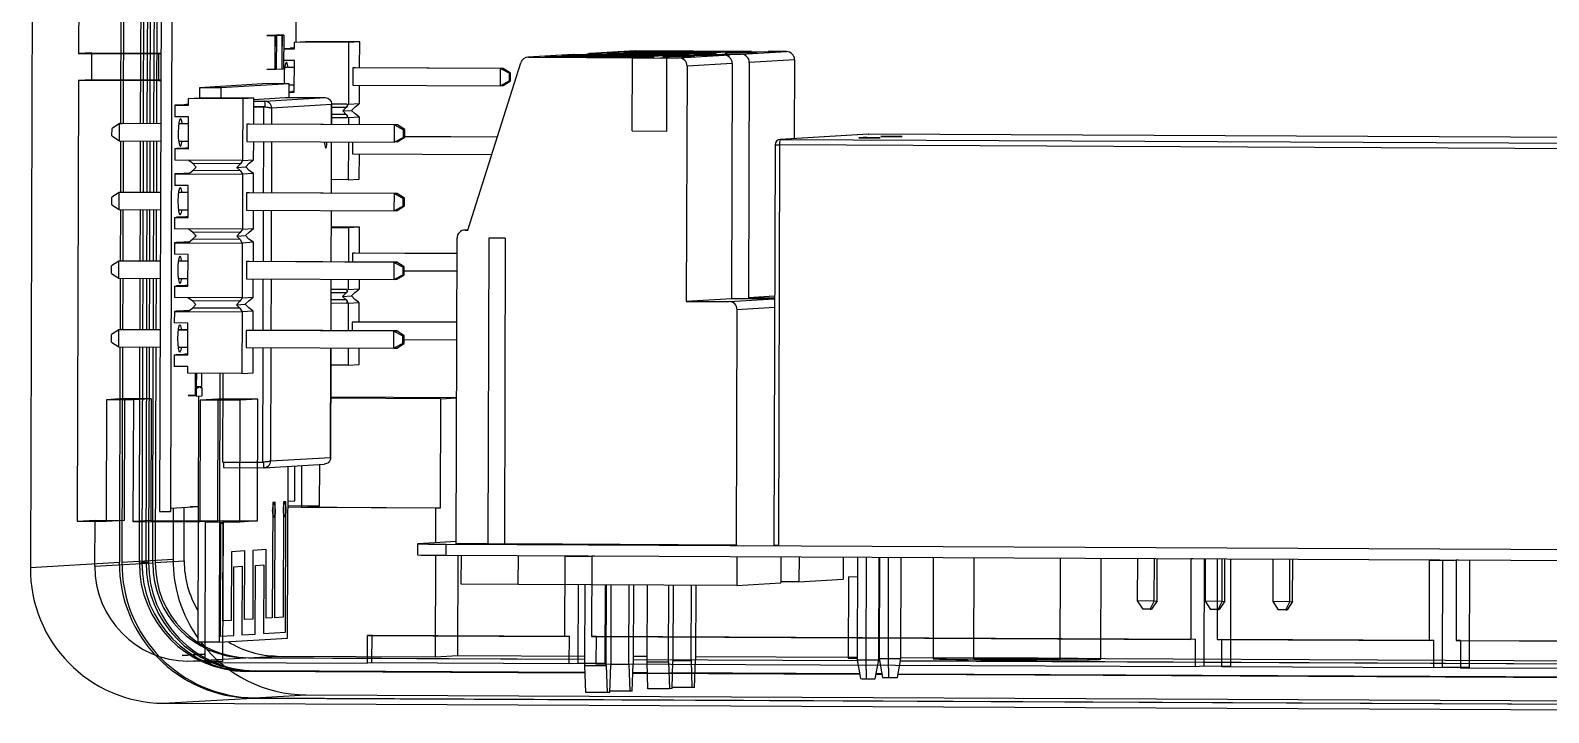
# Model space of a CAD drawing. Header units: millimetres. Extents: x -31.6 to 57.7, y -27.5 to 38.1.
# Drawn here: x -31.6 to 24.5, y -27.5 to -2.3 of the extents above; entities that cross this region are included whole.
import ezdxf

# ---------------------------------------------------------------- set-up
doc = ezdxf.new("R2010")
doc.units = ezdxf.units.MM

msp = doc.modelspace()

# ---------------------------------------------------------------- linework, layer by layer
at = {"color": 7, "linetype": 'Continuous', "lineweight": 25}
for p, q in [((-26.64, 35.845), (-26.805, -20.108)), ((-26.235, 35.843), (-26.4, -20.11)), ((-31.417, 32.817), (-31.579, -22.18)), ((-28.128, 33.011), (-28.243, -5.769)), ((-28.033, 33.016), (-28.147, -5.765)), ((-27.503, -5.768), (-27.388, 32.992)), ((-27.293, 32.997), (-27.408, -5.769)), ((-27.256, -5.769), (-27.142, 33.007)), ((-27.047, 33.012), (-27.161, -5.77)), ((-27.01, -5.771), (-26.895, 32.99)), ((-26.8, 32.995), (-26.915, -5.771)), ((-29.775, 4.326), (-29.797, -3.177)), ((-21.751, -2.751), (-21.742, 0.159)), ((-22.544, -2.516), (-22.84, -2.514)), ((-22.835, -2.514), (-22.568, -2.515)), ((-22.568, -2.515), (-22.249, -2.496)), ((-22.544, -2.516), (-22.547, -3.766)), ((-22.494, -2.513), (-22.544, -2.516)), ((-22.524, -2.513), (-22.494, -2.513)), ((-22.516, -2.495), (-22.249, -2.496)), ((-22.516, -2.512), (-22.486, -2.512)), ((-22.516, -2.513), (-22.516, -2.512)), ((-22.215, -2.496), (-22.511, -2.495)), ((-22.496, -2.913), (-22.494, -2.513)), ((-22.486, -2.512), (-22.49, -3.762)), ((-22.272, -2.5), (-22.486, -2.512)), ((-22.302, -2.5), (-22.272, -2.5)), ((-22.294, -2.499), (-22.264, -2.499)), ((-22.294, -2.499), (-22.294, -2.5)), ((-22.276, -3.75), (-22.272, -2.5)), ((-22.265, -2.899), (-22.264, -2.499)), ((-22.264, -2.499), (-22.215, -2.496)), ((-22.215, -2.496), (-22.219, -3.746)), ((-21.818, -3.006), (-21.817, -2.755)), ((-21.817, -2.755), (-21.408, -2.731)), ((-19.813, -2.765), (-21.817, -2.755)), ((-19.404, -2.74), (-21.408, -2.731)), ((-19.813, -2.765), (-19.82, -5.05)), ((-19.404, -2.74), (-19.813, -2.765)), ((-19.407, -3.703), (-19.404, -2.74)), ((-29.304, -3.148), (-29.797, -3.177)), ((-29.797, -3.177), (-26.838, -3.191)), ((-29.307, -4.148), (-29.304, -3.148)), ((-29.304, -3.148), (-26.755, -3.16)), ((-26.838, -3.191), (-26.841, -4.191)), ((-26.756, -3.186), (-26.838, -3.191)), ((-22.498, -3.763), (-22.497, -3.363)), ((-22.497, -3.363), (-22.489, -3.362)), ((-22.487, -2.912), (-22.496, -2.913)), ((-22.496, -2.912), (-22.487, -2.912)), ((-22.267, -3.349), (-22.275, -3.35)), ((-22.274, -2.9), (-22.265, -2.899)), ((-22.274, -2.899), (-22.265, -2.899)), ((-22.268, -3.749), (-22.267, -3.349)), ((-21.818, -3.002), (-22.216, -3)), ((-22.216, -3.004), (-21.818, -3.006)), ((-21.91, -2.98), (-21.981, -2.984)), ((-21.981, -2.984), (-21.818, -2.985)), ((-21.981, -2.984), (-21.981, -3.001)), ((-21.818, -2.98), (-21.91, -2.98)), ((-11.518, -3.217), (-13.188, -3.316)), ((-11.499, -3.216), (-13.17, -3.315)), ((-13.17, -3.315), (-8.883, -3.335)), ((-12.519, -3.292), (-12.519, -3.298)), ((-11.684, -3.242), (-11.684, -3.249)), ((-11.518, -3.217), (-11.499, -3.216)), ((-7.222, -3.236), (-11.499, -3.216)), ((-11.368, -3.275), (-11.368, -3.265)), ((-9.216, -3.081), (-10.886, -3.179)), ((-9.197, -3.08), (-10.868, -3.179)), ((-10.868, -3.179), (-6.581, -3.199)), ((-10.217, -3.155), (-10.217, -3.162)), ((-9.382, -3.106), (-9.382, -3.113)), ((-9.33, -6.039), (-9.322, -3.339)), ((-8.883, -3.335), (-9.322, -3.339)), ((-9.322, -3.339), (-8.049, -3.345)), ((-9.216, -3.081), (-9.197, -3.08)), ((-4.92, -3.1), (-9.197, -3.08)), ((-9.066, -3.139), (-9.066, -3.129)), ((-8.291, -3.338), (-7.601, -3.341)), ((-8.049, -3.345), (-8.291, -3.338)), ((-8.057, -6.045), (-8.049, -3.345)), ((-7.222, -3.236), (-7.679, -3.241)), ((-7.679, -3.241), (-6.357, -3.247)), ((-7.601, -3.341), (-5.93, -3.242)), ((-7.505, -3.294), (-7.505, -3.282)), ((-7.222, -3.243), (-7.222, -3.236)), ((-6.581, -3.199), (-7.02, -3.203)), ((-7.02, -3.203), (-5.747, -3.209)), ((-7.02, -3.244), (-7.02, -3.203)), ((-5.93, -3.242), (-6.61, -3.239)), ((-6.357, -3.247), (-6.61, -3.239)), ((-6.61, -3.246), (-6.61, -3.239)), ((-5.989, -3.202), (-5.298, -3.205)), ((-5.747, -3.209), (-5.989, -3.202)), ((-5.748, -3.307), (-5.747, -3.209)), ((-4.92, -3.1), (-5.377, -3.105)), ((-5.377, -3.105), (-4.055, -3.111)), ((-5.298, -3.205), (-3.628, -3.106)), ((-5.203, -3.158), (-5.203, -3.146)), ((-4.92, -3.107), (-4.92, -3.1)), ((-3.628, -3.106), (-4.308, -3.103)), ((-4.055, -3.111), (-4.308, -3.103)), ((-4.308, -3.11), (-4.308, -3.103)), ((-22.547, -3.766), (-22.843, -3.764)), ((-22.498, -3.763), (-22.547, -3.766)), ((-22.498, -3.762), (-22.49, -3.762)), ((-22.49, -3.762), (-22.276, -3.75)), ((-22.276, -3.749), (-22.268, -3.749)), ((-22.268, -3.749), (-22.219, -3.746)), ((-21.819, -3.438), (-22.218, -3.436)), ((-21.82, -3.698), (-22.182, -3.696)), ((-21.82, -3.691), (-22.181, -3.69)), ((-21.823, -4.612), (-21.819, -3.438)), ((-19.663, -3.708), (-19.665, -4.343)), ((-19.559, -3.702), (-19.663, -3.708)), ((-14.202, -3.734), (-19.663, -3.708)), ((-14.097, -3.727), (-19.559, -3.702)), ((-15.412, -9.704), (-13.452, -3.523)), ((-14.203, -4.369), (-14.202, -3.734)), ((-14.097, -3.727), (-14.202, -3.734)), ((-14.202, -3.734), (-13.873, -3.909)), ((-13.826, -3.906), (-14.097, -3.727)), ((-13.873, -3.909), (-13.826, -3.906)), ((-13.873, -4.192), (-13.873, -3.909)), ((-13.827, -4.19), (-13.826, -3.906)), ((-7.306, -3.643), (-7.331, -12.342)), ((-5.635, -3.544), (-7.306, -3.643)), ((-5.635, -3.544), (-5.66, -12.243)), ((-5.003, -3.506), (-5.029, -12.206)), ((-3.333, -3.408), (-5.003, -3.506)), ((-3.333, -3.408), (-3.341, -6.325)), ((-29.8, -4.177), (-29.848, -20.472)), ((-29.307, -4.148), (-29.8, -4.177)), ((-26.841, -4.191), (-29.8, -4.177)), ((-26.758, -4.16), (-29.307, -4.148)), ((-26.758, -4.186), (-26.841, -4.191)), ((-25.331, -4.441), (-25.332, -4.817)), ((-22.798, -4.291), (-25.331, -4.441)), ((-24.542, -4.445), (-25.331, -4.441)), ((-24.542, -4.445), (-24.543, -4.82)), ((-22.009, -4.295), (-24.542, -4.445)), ((-22.009, -4.295), (-22.798, -4.291)), ((-22.011, -4.804), (-22.009, -4.295)), ((-22.009, -4.332), (-21.822, -4.333)), ((-19.665, -4.343), (-14.203, -4.369)), ((-19.41, -5.026), (-19.408, -4.344)), ((-13.873, -4.192), (-14.203, -4.369)), ((-14.203, -4.369), (-14.099, -4.362)), ((-14.099, -4.362), (-13.827, -4.19)), ((-13.873, -4.192), (-13.827, -4.19)), ((-25.733, -5.091), (-25.732, -4.841)), ((-25.732, -4.841), (-25.323, -4.816)), ((-23.728, -4.85), (-25.732, -4.841)), ((-23.319, -4.826), (-25.323, -4.816)), ((-23.728, -4.85), (-23.735, -7.136)), ((-23.319, -4.826), (-23.728, -4.85)), ((-23.321, -5.788), (-23.319, -4.826)), ((-23.319, -4.872), (-22.159, -4.804)), ((-23.319, -4.941), (-22.916, -4.943)), ((-22.916, -4.943), (-20.679, -4.81)), ((-22.916, -4.943), (-22.916, -5.143)), ((-22.159, -4.804), (-20.679, -4.81)), ((-21.823, -4.608), (-22.01, -4.607)), ((-22.01, -4.612), (-21.823, -4.612)), ((-21.986, -4.59), (-21.915, -4.586)), ((-21.986, -4.59), (-21.823, -4.591)), ((-21.986, -4.59), (-21.986, -4.607)), ((-21.823, -4.586), (-21.915, -4.586)), ((-20.44, -5.801), (-20.438, -5.009)), ((-19.87, -5.05), (-20.438, -5.048)), ((-19.82, -5.05), (-19.87, -5.101)), ((-19.87, -5.05), (-19.87, -5.101)), ((-19.82, -5.05), (-19.41, -5.026)), ((-19.461, -5.077), (-19.41, -5.026)), ((-26.234, -5.089), (-26.235, -5.521)), ((-25.734, -5.523), (-26.235, -5.521)), ((-26.163, -5.085), (-26.234, -5.089)), ((-26.234, -5.089), (-25.733, -5.091)), ((-25.733, -5.087), (-26.163, -5.085)), ((-25.825, -5.065), (-25.896, -5.069)), ((-25.896, -5.069), (-25.733, -5.07)), ((-25.896, -5.069), (-25.896, -5.086)), ((-25.733, -5.065), (-25.825, -5.065)), ((-25.738, -6.698), (-25.734, -5.523)), ((-22.916, -5.143), (-23.32, -5.141)), ((-22.916, -5.143), (-23.32, -5.142)), ((-23.32, -5.144), (-22.949, -5.145)), ((-22.951, -5.79), (-22.949, -5.145)), ((-22.949, -5.145), (-22.916, -5.143)), ((-22.662, -5.193), (-22.663, -5.791)), ((-20.442, -5.062), (-22.662, -5.193)), ((-20.444, -5.801), (-20.442, -5.062)), ((-19.871, -5.558), (-20.44, -5.556)), ((-19.901, -5.171), (-20.439, -5.169)), ((-19.901, -5.432), (-20.439, -5.429)), ((-19.901, -5.171), (-20.029, -5.301)), ((-20.029, -5.301), (-19.704, -5.282)), ((-20.029, -5.301), (-19.901, -5.432)), ((-19.853, -5.1), (-19.901, -5.171)), ((-19.901, -5.432), (-19.854, -5.506)), ((-19.871, -5.507), (-19.854, -5.506)), ((-19.871, -5.507), (-19.821, -5.558)), ((-19.871, -5.507), (-19.871, -5.558)), ((-19.853, -5.1), (-19.87, -5.101)), ((-19.821, -5.558), (-19.822, -5.804)), ((-19.412, -5.534), (-19.821, -5.558)), ((-19.704, -5.282), (-19.575, -5.152)), ((-19.576, -5.412), (-19.704, -5.282)), ((-19.479, -5.484), (-19.576, -5.412)), ((-19.575, -5.152), (-19.478, -5.078)), ((-19.479, -5.484), (-19.462, -5.483)), ((-19.461, -5.077), (-19.478, -5.078)), ((-19.412, -5.534), (-19.462, -5.483)), ((-19.413, -5.806), (-19.412, -5.534)), ((-28.562, -6.227), (-28.561, -5.944)), ((-28.289, -5.771), (-28.561, -5.944)), ((-28.29, -6.406), (-28.289, -5.771)), ((-28.289, -5.771), (-28.184, -5.765)), ((-26.763, -5.778), (-28.289, -5.771)), ((-26.763, -5.772), (-28.184, -5.765)), ((-25.735, -5.783), (-26.097, -5.782)), ((-25.735, -5.777), (-26.096, -5.775)), ((-23.578, -5.793), (-23.58, -6.428)), ((-23.474, -5.787), (-23.578, -5.793)), ((-18.117, -5.819), (-23.578, -5.793)), ((-18.012, -5.813), (-23.474, -5.787)), ((-18.118, -6.454), (-18.117, -5.819)), ((-18.012, -5.813), (-18.117, -5.819)), ((-18.117, -5.819), (-17.787, -5.995)), ((-17.741, -5.992), (-18.012, -5.813)), ((-17.788, -6.278), (-17.787, -5.995)), ((-17.787, -5.995), (-17.741, -5.992)), ((-17.742, -6.275), (-17.741, -5.992)), ((-9.33, -6.039), (-8.057, -6.045)), ((-0.607, -6.164), (-3.863, -6.356)), ((-0.595, -6.163), (-3.851, -6.356)), ((-0.607, -6.164), (-0.595, -6.163)), ((32.548, -6.318), (-0.595, -6.163)), ((-28.562, -6.227), (-28.29, -6.406)), ((-28.29, -6.406), (-26.765, -6.413)), ((-28.244, -6.407), (-28.25, -8.308)), ((-28.149, -6.407), (-28.155, -8.305)), ((-27.51, -8.308), (-27.505, -6.41)), ((-27.41, -6.41), (-27.415, -8.309)), ((-27.264, -8.309), (-27.258, -6.411)), ((-27.163, -6.412), (-27.169, -8.31)), ((-27.017, -8.31), (-27.011, -6.412)), ((-26.916, -6.413), (-26.922, -8.311)), ((-26.239, -6.695), (-26.24, -7.124)), ((-26.239, -6.695), (-26.168, -6.691)), ((-26.239, -6.695), (-25.738, -6.698)), ((-25.738, -6.693), (-26.168, -6.691)), ((-26.099, -6.417), (-25.737, -6.418)), ((-26.036, -6.606), (-26.034, -6.606)), ((-25.901, -6.675), (-25.83, -6.671)), ((-25.901, -6.675), (-25.738, -6.676)), ((-25.901, -6.675), (-25.901, -6.692)), ((-25.738, -6.672), (-25.83, -6.671)), ((-23.58, -6.428), (-18.118, -6.454)), ((-23.325, -7.112), (-23.323, -6.43)), ((-22.958, -8.329), (-22.953, -6.431)), ((-22.665, -6.433), (-22.671, -8.331)), ((-20.451, -8.341), (-20.446, -6.443)), ((-20.448, -8.341), (-20.442, -6.443)), ((-19.824, -6.446), (-19.828, -7.844)), ((-19.671, -6.447), (-19.673, -6.883)), ((-17.788, -6.278), (-18.118, -6.454)), ((-18.014, -6.448), (-18.118, -6.454)), ((-18.014, -6.448), (-17.742, -6.275)), ((-17.788, -6.278), (-17.742, -6.275)), ((-14.322, -6.266), (-17.742, -6.25)), ((-14.324, -6.273), (-17.742, -6.257)), ((-4.051, -6.555), (-4.095, -21.354)), ((-3.884, -6.558), (-3.928, -21.357)), ((29.258, -6.713), (-3.884, -6.558)), ((-3.863, -6.356), (-3.851, -6.356)), ((-3.851, -6.356), (29.292, -6.511)), ((-23.735, -7.136), (-26.24, -7.124)), ((-25.575, -7.248), (-25.739, -7.126)), ((-25.719, -7.141), (-25.733, -7.141)), ((-23.816, -7.257), (-25.575, -7.248)), ((-25.447, -7.379), (-25.575, -7.248)), ((-23.816, -7.257), (-23.944, -7.386)), ((-23.735, -7.136), (-23.816, -7.257)), ((-23.735, -7.136), (-23.325, -7.112)), ((-23.618, -7.367), (-23.49, -7.237)), ((-23.49, -7.237), (-23.325, -7.112)), ((-19.673, -6.883), (-14.525, -6.907)), ((-19.419, -7.82), (-19.416, -6.884)), ((-26.242, -7.632), (-26.243, -8.061)), ((-26.171, -7.628), (-26.242, -7.632)), ((-26.242, -7.632), (-23.736, -7.644)), ((-25.735, -7.63), (-26.171, -7.628)), ((-25.832, -7.608), (-25.903, -7.612)), ((-25.903, -7.612), (-25.713, -7.613)), ((-25.903, -7.612), (-25.903, -7.629)), ((-25.707, -7.608), (-25.832, -7.608)), ((-25.741, -7.634), (-25.576, -7.509)), ((-25.576, -7.509), (-25.447, -7.379)), ((-23.816, -7.517), (-25.576, -7.509)), ((-23.944, -7.386), (-23.618, -7.367)), ((-23.944, -7.386), (-23.816, -7.517)), ((-23.816, -7.517), (-23.736, -7.644)), ((-23.736, -7.644), (-23.742, -9.676)), ((-23.327, -7.62), (-23.736, -7.644)), ((-23.49, -7.498), (-23.618, -7.367)), ((-23.327, -7.62), (-23.49, -7.498)), ((-23.329, -8.328), (-23.327, -7.62)), ((-19.828, -7.844), (-20.446, -7.841)), ((-19.828, -7.844), (-19.419, -7.82)), ((-28.296, -8.311), (-28.568, -8.484)), ((-28.298, -8.946), (-28.296, -8.311)), ((-28.296, -8.311), (-28.192, -8.305)), ((-26.771, -8.318), (-28.296, -8.311)), ((-26.771, -8.312), (-28.192, -8.305)), ((-25.742, -8.063), (-26.243, -8.061)), ((-25.743, -8.323), (-26.105, -8.321)), ((-25.743, -8.316), (-26.104, -8.315)), ((-25.745, -9.238), (-25.742, -8.063)), ((-23.586, -8.333), (-23.588, -8.968)), ((-23.481, -8.327), (-23.586, -8.333)), ((-18.124, -8.359), (-23.586, -8.333)), ((-18.02, -8.353), (-23.481, -8.327)), ((-18.126, -8.994), (-18.124, -8.359)), ((-18.124, -8.359), (-18.02, -8.353)), ((-18.124, -8.359), (-17.795, -8.534)), ((-17.748, -8.532), (-18.02, -8.353)), ((-28.569, -8.767), (-28.568, -8.484)), ((-28.569, -8.767), (-28.298, -8.946)), ((-28.298, -8.946), (-26.773, -8.953)), ((-28.252, -8.946), (-28.257, -10.848)), ((-28.157, -8.947), (-28.162, -10.845)), ((-27.518, -10.848), (-27.512, -8.95)), ((-27.417, -8.95), (-27.423, -10.848)), ((-27.271, -10.849), (-27.265, -8.951)), ((-27.17, -8.951), (-27.176, -10.85)), ((-27.025, -10.85), (-27.019, -8.952)), ((-26.924, -8.953), (-26.93, -10.851)), ((-26.107, -8.956), (-25.744, -8.958)), ((-23.588, -8.968), (-18.126, -8.994)), ((-23.333, -9.651), (-23.331, -8.969)), ((-22.966, -10.869), (-22.96, -8.971)), ((-22.673, -8.972), (-22.678, -10.871)), ((-17.796, -8.817), (-18.126, -8.994)), ((-18.021, -8.988), (-17.749, -8.815)), ((-17.796, -8.817), (-17.795, -8.534)), ((-17.796, -8.817), (-17.749, -8.815)), ((-17.795, -8.534), (-17.748, -8.532)), ((-17.749, -8.815), (-17.748, -8.532)), ((-26.246, -9.235), (-26.248, -9.664)), ((-26.246, -9.235), (-26.175, -9.231)), ((-26.246, -9.235), (-25.745, -9.238)), ((-25.745, -9.233), (-26.175, -9.231)), ((-26.043, -9.146), (-26.042, -9.146)), ((-25.908, -9.215), (-25.837, -9.211)), ((-25.908, -9.215), (-25.745, -9.216)), ((-25.908, -9.215), (-25.908, -9.232)), ((-25.745, -9.211), (-25.837, -9.211)), ((-20.459, -10.881), (-20.453, -8.983)), ((-20.455, -10.881), (-20.45, -8.983)), ((-18.126, -8.994), (-18.021, -8.988)), ((-23.742, -9.676), (-26.248, -9.664)), ((-25.748, -10.174), (-25.584, -10.048)), ((-25.583, -9.788), (-25.747, -9.666)), ((-25.584, -10.048), (-25.455, -9.919)), ((-23.824, -10.057), (-25.584, -10.048)), ((-23.823, -9.796), (-25.583, -9.788)), ((-25.455, -9.919), (-25.583, -9.788)), ((-25.474, -9.939), (-25.474, -9.899)), ((-23.823, -9.796), (-23.952, -9.926)), ((-23.952, -9.926), (-23.626, -9.907)), ((-23.952, -9.926), (-23.824, -10.057)), ((-23.824, -10.057), (-23.744, -10.184)), ((-23.742, -9.676), (-23.823, -9.796)), ((-23.742, -9.676), (-23.333, -9.651)), ((-23.626, -9.907), (-23.497, -9.777)), ((-23.498, -10.037), (-23.626, -9.907)), ((-23.334, -10.159), (-23.498, -10.037)), ((-23.497, -9.777), (-23.333, -9.651)), ((-19.411, -9.597), (-20.452, -9.592)), ((-19.821, -9.621), (-20.452, -9.619)), ((-19.821, -9.621), (-19.824, -10.884)), ((-19.411, -9.597), (-19.821, -9.621)), ((-19.414, -10.559), (-19.411, -9.597)), ((-15.841, -21.302), (-15.807, -10.003)), ((-15.41, -9.697), (-15.529, -9.704)), ((-15.41, -9.698), (-15.51, -9.704)), ((-15.51, -9.704), (-15.412, -9.704)), ((-14.633, -10.008), (-14.667, -21.307)), ((-14.022, -10.011), (-14.633, -10.008)), ((-14.022, -10.011), (-14.055, -21.31)), ((-26.249, -10.172), (-26.25, -10.601)), ((-25.749, -10.603), (-26.25, -10.601)), ((-26.178, -10.168), (-26.249, -10.172)), ((-26.249, -10.172), (-23.744, -10.184)), ((-25.742, -10.17), (-26.178, -10.168)), ((-25.84, -10.148), (-25.911, -10.152)), ((-25.911, -10.152), (-25.72, -10.153)), ((-25.911, -10.152), (-25.911, -10.169)), ((-25.714, -10.148), (-25.84, -10.148)), ((-25.753, -11.777), (-25.749, -10.603)), ((-23.744, -10.184), (-23.75, -12.215)), ((-23.334, -10.159), (-23.744, -10.184)), ((-23.336, -10.868), (-23.334, -10.159)), ((-19.671, -10.565), (-19.672, -10.885)), ((-19.567, -10.559), (-19.671, -10.565)), ((-15.809, -10.583), (-19.671, -10.565)), ((-15.809, -10.576), (-19.567, -10.559)), ((-28.577, -11.307), (-28.576, -11.024)), ((-28.303, -10.851), (-28.576, -11.024)), ((-28.305, -11.486), (-28.303, -10.851)), ((-28.303, -10.851), (-28.199, -10.845)), ((-26.778, -10.858), (-28.303, -10.851)), ((-26.778, -10.852), (-28.199, -10.845)), ((-25.75, -10.863), (-26.112, -10.861)), ((-25.75, -10.856), (-26.111, -10.855)), ((-23.593, -10.873), (-23.595, -11.508)), ((-23.489, -10.867), (-23.593, -10.873)), ((-18.132, -10.899), (-23.593, -10.873)), ((-18.027, -10.892), (-23.489, -10.867)), ((-18.133, -11.534), (-18.132, -10.899)), ((-18.132, -10.899), (-18.027, -10.892)), ((-18.132, -10.899), (-17.802, -11.074)), ((-17.756, -11.071), (-18.027, -10.892)), ((-17.803, -11.357), (-17.802, -11.074)), ((-17.802, -11.074), (-17.756, -11.071)), ((-17.757, -11.355), (-17.756, -11.071)), ((-17.756, -11.209), (-15.811, -11.218)), ((-28.577, -11.307), (-28.305, -11.486)), ((-28.305, -11.486), (-26.78, -11.493)), ((-28.259, -11.486), (-28.265, -13.388)), ((-28.164, -11.487), (-28.17, -13.385)), ((-27.525, -13.388), (-27.52, -11.49)), ((-27.425, -11.49), (-27.43, -13.388)), ((-27.279, -13.389), (-27.273, -11.491)), ((-27.178, -11.491), (-27.184, -13.389)), ((-27.032, -13.39), (-27.026, -11.492)), ((-26.931, -11.492), (-26.937, -13.391)), ((-26.254, -11.775), (-26.255, -12.204)), ((-26.254, -11.775), (-26.183, -11.771)), ((-26.254, -11.775), (-25.753, -11.777)), ((-25.753, -11.773), (-26.183, -11.771)), ((-26.114, -11.496), (-25.752, -11.498)), ((-26.051, -11.686), (-26.049, -11.686)), ((-25.916, -11.755), (-25.845, -11.751)), ((-25.916, -11.755), (-25.753, -11.756)), ((-25.916, -11.755), (-25.916, -11.772)), ((-25.753, -11.751), (-25.845, -11.751)), ((-23.595, -11.508), (-18.133, -11.534)), ((-23.34, -12.191), (-23.338, -11.509)), ((-22.973, -13.409), (-22.968, -11.511)), ((-22.68, -11.512), (-22.686, -13.411)), ((-20.466, -13.421), (-20.461, -11.523)), ((-20.463, -13.421), (-20.457, -11.523)), ((-19.826, -11.526), (-19.827, -11.907)), ((-19.418, -11.883), (-19.417, -11.528)), ((-17.803, -11.357), (-18.133, -11.534)), ((-18.133, -11.534), (-18.029, -11.527)), ((-18.029, -11.527), (-17.757, -11.355)), ((-17.803, -11.357), (-17.757, -11.355)), ((-23.75, -12.215), (-26.255, -12.204)), ((-25.59, -12.328), (-25.754, -12.206)), ((-23.83, -12.336), (-25.59, -12.328)), ((-25.462, -12.459), (-25.59, -12.328)), ((-23.83, -12.336), (-23.959, -12.466)), ((-23.75, -12.215), (-23.83, -12.336)), ((-23.75, -12.215), (-23.34, -12.191)), ((-23.633, -12.447), (-23.505, -12.317)), ((-23.505, -12.317), (-23.34, -12.191)), ((-19.908, -12.028), (-20.459, -12.026)), ((-19.909, -12.288), (-20.459, -12.286)), ((-19.878, -11.907), (-20.458, -11.904)), ((-19.908, -12.028), (-20.037, -12.158)), ((-20.037, -12.158), (-19.711, -12.138)), ((-20.037, -12.158), (-19.909, -12.288)), ((-19.909, -12.288), (-19.862, -12.363)), ((-19.861, -11.957), (-19.908, -12.028)), ((-19.827, -11.907), (-19.878, -11.958)), ((-19.878, -11.907), (-19.878, -11.958)), ((-19.861, -11.957), (-19.878, -11.958)), ((-19.827, -11.907), (-19.418, -11.883)), ((-19.711, -12.138), (-19.582, -12.009)), ((-19.583, -12.269), (-19.711, -12.138)), ((-19.487, -12.341), (-19.583, -12.269)), ((-19.582, -12.009), (-19.486, -11.935)), ((-19.487, -12.341), (-19.47, -12.34)), ((-19.468, -11.934), (-19.486, -11.935)), ((-19.42, -12.391), (-19.47, -12.34)), ((-19.468, -11.934), (-19.418, -11.883)), ((-5.66, -12.243), (-7.331, -12.342)), ((-7.331, -12.342), (-5.753, -12.349)), ((-5.753, -12.349), (-4.082, -12.251)), ((-4.082, -12.251), (-5.66, -12.243)), ((-4.068, -12.149), (-5.029, -12.206)), ((-5.029, -12.206), (-4.068, -12.21)), ((-4.082, -12.251), (-4.068, -12.251)), ((-26.257, -12.712), (-26.258, -13.14)), ((-26.186, -12.708), (-26.257, -12.712)), ((-26.257, -12.712), (-23.751, -12.723)), ((-25.75, -12.71), (-26.186, -12.708)), ((-25.847, -12.688), (-25.918, -12.692)), ((-25.918, -12.692), (-25.727, -12.693)), ((-25.918, -12.692), (-25.918, -12.709)), ((-25.722, -12.688), (-25.847, -12.688)), ((-25.756, -12.714), (-25.591, -12.588)), ((-25.591, -12.588), (-25.462, -12.459)), ((-23.831, -12.597), (-25.591, -12.588)), ((-23.959, -12.466), (-23.633, -12.447)), ((-23.959, -12.466), (-23.831, -12.597)), ((-23.831, -12.597), (-23.751, -12.723)), ((-23.751, -12.723), (-23.758, -15.009)), ((-23.342, -12.699), (-23.751, -12.723)), ((-23.505, -12.577), (-23.633, -12.447)), ((-23.342, -12.699), (-23.505, -12.577)), ((-23.344, -13.407), (-23.342, -12.699)), ((-19.879, -12.415), (-20.46, -12.412)), ((-19.879, -12.364), (-19.862, -12.363)), ((-19.879, -12.364), (-19.829, -12.415)), ((-19.879, -12.364), (-19.879, -12.415)), ((-19.829, -12.415), (-19.832, -13.424)), ((-19.42, -12.391), (-19.829, -12.415)), ((-19.422, -13.099), (-19.42, -12.391)), ((-5.458, -12.651), (-5.484, -21.35)), ((-4.069, -12.569), (-5.458, -12.651)), ((-28.311, -13.391), (-28.583, -13.564)), ((-28.313, -14.026), (-28.311, -13.391)), ((-28.311, -13.391), (-28.207, -13.385)), ((-26.786, -13.398), (-28.311, -13.391)), ((-26.786, -13.391), (-28.207, -13.385)), ((-25.757, -13.143), (-26.258, -13.14)), ((-25.758, -13.403), (-26.12, -13.401)), ((-25.758, -13.396), (-26.119, -13.394)), ((-25.76, -14.317), (-25.757, -13.143)), ((-23.601, -13.413), (-23.603, -14.048)), ((-23.496, -13.407), (-23.601, -13.413)), ((-18.139, -13.438), (-23.601, -13.413)), ((-18.035, -13.432), (-23.496, -13.407)), ((-19.679, -13.105), (-19.68, -13.425)), ((-19.574, -13.099), (-19.679, -13.105)), ((-15.816, -13.123), (-19.679, -13.105)), ((-15.816, -13.116), (-19.574, -13.099)), ((-18.141, -14.073), (-18.139, -13.438)), ((-18.139, -13.438), (-18.035, -13.432)), ((-18.139, -13.438), (-17.81, -13.614)), ((-17.763, -13.611), (-18.035, -13.432)), ((-28.584, -13.847), (-28.583, -13.564)), ((-28.584, -13.847), (-28.313, -14.026)), ((-28.313, -14.026), (-26.787, -14.033)), ((-28.267, -14.026), (-28.29, -21.985)), ((-28.172, -14.027), (-28.195, -21.981)), ((-27.551, -22.005), (-27.527, -14.03)), ((-27.432, -14.03), (-27.456, -22)), ((-27.304, -21.99), (-27.28, -14.031)), ((-27.185, -14.031), (-27.209, -21.985)), ((-17.811, -13.897), (-18.141, -14.073)), ((-18.036, -14.067), (-17.764, -13.894)), ((-17.811, -13.897), (-17.81, -13.614)), ((-17.811, -13.897), (-17.764, -13.894)), ((-17.81, -13.614), (-17.763, -13.611)), ((-17.764, -13.894), (-17.763, -13.611)), ((-17.764, -13.749), (-15.818, -13.758)), ((-27.057, -22.007), (-27.034, -14.032)), ((-26.939, -14.032), (-26.962, -22.002)), ((-26.261, -14.315), (-26.263, -14.747)), ((-26.261, -14.315), (-26.19, -14.311)), ((-26.261, -14.315), (-25.76, -14.317)), ((-25.76, -14.313), (-26.19, -14.311)), ((-26.122, -14.036), (-25.759, -14.038)), ((-26.058, -14.225), (-26.056, -14.225)), ((-25.923, -14.295), (-25.852, -14.291)), ((-25.923, -14.295), (-25.76, -14.296)), ((-25.923, -14.295), (-25.923, -14.312)), ((-25.76, -14.291), (-25.852, -14.291)), ((-23.603, -14.048), (-18.141, -14.073)), ((-23.349, -14.985), (-23.346, -14.049)), ((-22.988, -18.293), (-22.975, -14.051)), ((-22.688, -14.052), (-22.7, -18.243)), ((-20.48, -18.111), (-20.468, -14.063)), ((-20.477, -18.163), (-20.465, -14.063)), ((-19.834, -14.065), (-19.836, -14.701)), ((-19.426, -14.677), (-19.425, -14.067)), ((-18.141, -14.073), (-18.036, -14.067)), ((-25.762, -14.749), (-26.263, -14.747)), ((-25.762, -15), (-25.762, -14.749)), ((-23.758, -15.009), (-25.762, -15)), ((-25.475, -15.811), (-25.473, -15.001)), ((-25.443, -15.001), (-25.445, -15.491)), ((-25.239, -15.479), (-25.238, -15.002)), ((-24.573, -15.006), (-24.602, -24.943)), ((-24.467, -18.286), (-24.458, -15.006)), ((-23.758, -15.009), (-23.349, -14.985)), ((-19.836, -14.701), (-20.467, -14.698)), ((-19.836, -14.701), (-19.426, -14.677)), ((-25.475, -15.541), (-25.409, -15.537)), ((-25.475, -15.541), (-25.445, -15.541)), ((-25.474, -15.491), (-25.445, -15.491)), ((-25.445, -15.541), (-25.446, -15.841)), ((-25.445, -15.491), (-25.239, -15.479)), ((-25.379, -15.537), (-25.445, -15.541)), ((-25.409, -15.537), (-25.409, -15.489)), ((-25.409, -15.537), (-25.379, -15.537)), ((-25.379, -15.487), (-25.379, -15.537)), ((-25.305, -15.533), (-25.305, -15.483)), ((-25.239, -15.529), (-25.305, -15.533)), ((-25.305, -15.531), (-25.269, -15.529)), ((-25.269, -15.529), (-25.269, -15.481)), ((-25.269, -15.529), (-25.239, -15.529)), ((-25.239, -15.529), (-25.24, -15.829)), ((-28.759, -15.978), (-28.772, -20.477)), ((-28.101, -15.939), (-28.759, -15.978)), ((-27.773, -15.982), (-28.759, -15.978)), ((-28.101, -15.939), (-28.115, -20.439)), ((-27.115, -15.943), (-28.101, -15.939)), ((-27.773, -15.982), (-27.786, -20.482)), ((-27.115, -15.943), (-27.773, -15.982)), ((-27.115, -15.943), (-27.128, -20.443)), ((-25.742, -15.81), (-25.475, -15.811)), ((-25.446, -15.841), (-25.742, -15.84)), ((-25.446, -15.841), (-25.24, -15.829)), ((-25.364, -15.836), (-25.391, -24.94)), ((-25.307, -15.994), (-25.32, -20.494)), ((-24.649, -15.955), (-25.307, -15.994)), ((-23.827, -16.001), (-25.307, -15.994)), ((-24.649, -15.955), (-24.662, -20.455)), ((-23.17, -15.962), (-24.649, -15.955)), ((-23.841, -20.5), (-23.827, -16.001)), ((-23.17, -15.962), (-23.827, -16.001)), ((-23.183, -20.462), (-23.17, -15.962)), ((-15.825, -15.904), (-20.47, -15.883)), ((-16.411, -15.944), (-20.47, -15.925)), ((-16.423, -19.973), (-16.411, -15.944)), ((-16.411, -15.944), (-15.825, -15.909)), ((-24.467, -18.286), (-22.988, -18.293)), ((-24.434, -18.286), (-24.435, -18.485)), ((-24.435, -18.485), (-22.955, -18.492)), ((-22.988, -18.293), (-22.955, -18.291)), ((-22.955, -18.292), (-22.966, -18.292)), ((-22.955, -18.492), (-22.955, -18.292)), ((-22.94, -18.492), (-20.703, -18.359)), ((-22.7, -18.243), (-20.48, -18.111)), ((-22.07, -24.794), (-22.051, -18.439)), ((-21.801, -19.711), (-21.797, -18.424)), ((-21.554, -18.41), (-21.559, -19.949)), ((-20.897, -18.371), (-20.901, -19.91)), ((-26.805, -20.108), (-26.4, -20.11)), ((-26.4, -20.11), (-26.378, -19.982)), ((-26.378, -19.982), (-25.376, -19.923)), ((-26.299, -19.977), (-26.304, -21.869)), ((-25.894, -21.939), (-25.888, -19.953)), ((-25.377, -19.941), (-25.669, -19.94)), ((-25.504, -19.93), (-25.376, -19.931)), ((-22.622, -19.777), (-22.635, -24.047)), ((-22.53, -19.772), (-22.622, -19.777)), ((-22.543, -24.042), (-22.53, -19.772)), ((-22.224, -19.754), (-22.237, -24.024)), ((-22.132, -19.748), (-22.224, -19.754)), ((-22.146, -24.578), (-22.132, -19.748)), ((-16.587, -19.983), (-22.056, -19.957)), ((-22.055, -19.726), (-21.801, -19.711)), ((-20.901, -19.91), (-22.055, -19.905)), ((-21.559, -19.949), (-20.901, -19.91)), ((-21.559, -19.949), (-16.423, -19.973)), ((-16.591, -21.262), (-16.587, -19.983)), ((-16.587, -19.983), (-16.423, -19.973)), ((-29.848, -20.472), (-29.19, -20.434)), ((-29.848, -20.472), (-28.772, -20.477)), ((-29.195, -22.133), (-29.19, -20.434)), ((-29.19, -20.434), (-28.115, -20.439)), ((-28.115, -20.439), (-28.772, -20.477)), ((-27.128, -20.443), (-27.786, -20.482)), ((-27.786, -20.482), (-25.32, -20.494)), ((-27.128, -20.443), (-24.662, -20.455)), ((-24.662, -20.455), (-25.32, -20.494)), ((-25.113, -20.495), (-25.129, -25.694)), ((-24.455, -20.456), (-25.113, -20.495)), ((-25.113, -20.495), (-23.841, -20.5)), ((-24.545, -20.561), (-24.557, -24.721)), ((-24.453, -20.556), (-24.545, -20.561)), ((-24.455, -20.456), (-24.471, -25.655)), ((-24.463, -24.155), (-24.453, -20.556)), ((-24.455, -20.456), (-23.183, -20.462)), ((-23.183, -20.462), (-23.841, -20.5)), ((-17.266, -21.303), (-17.267, -21.715)), ((-15.84, -21.218), (-17.249, -21.301)), ((-16.206, -21.731), (-16.205, -21.319)), ((-16.205, -21.319), (48.363, -21.621)), ((-14.667, -21.307), (-15.841, -21.302)), ((-14.667, -21.301), (-14.055, -21.304)), ((-5.484, -21.35), (-14.055, -21.31)), ((-28.195, -21.981), (-26.304, -21.869)), ((-24.147, -21.597), (-24.154, -24.137)), ((-23.657, -21.568), (-24.147, -21.597)), ((-23.664, -24.108), (-23.657, -21.568)), ((-23.351, -21.55), (-23.358, -24.09)), ((-22.861, -21.521), (-23.351, -21.55)), ((-22.868, -24.061), (-22.861, -21.521)), ((-16.603, -25.482), (-16.592, -21.728)), ((-16.206, -21.731), (48.362, -22.033)), ((-15.781, -25.434), (-15.77, -21.733)), ((-15.658, -21.733), (-15.661, -22.791)), ((-13.553, -21.743), (-13.557, -22.811)), ((-11.818, -24.731), (-11.809, -21.757)), ((-11.727, -21.752), (-11.809, -21.757)), ((-11.809, -21.757), (-10.823, -21.761)), ((-10.823, -21.761), (-10.832, -24.736)), ((-10.741, -21.756), (-10.823, -21.761)), ((-5.464, -21.349), (-5.484, -21.35)), ((-5.465, -21.781), (-5.468, -22.849)), ((-3.834, -21.789), (-3.837, -22.753)), ((-3.163, -21.792), (-3.166, -22.713)), ((-1.532, -21.799), (-1.535, -22.616)), ((-1.008, -21.802), (-1.019, -25.591)), ((-0.685, -25.596), (-0.674, -21.803)), ((-0.219, -25.594), (-0.208, -21.806)), ((-0.186, -21.806), (-0.197, -25.543)), ((0.137, -25.548), (0.148, -21.807)), ((0.603, -25.545), (0.614, -21.809)), ((1.799, -21.815), (1.788, -25.558)), ((3.299, -21.822), (3.288, -25.562)), ((6.488, -25.572), (6.499, -21.837)), ((7.988, -25.576), (7.999, -21.844)), ((9.344, -21.85), (9.34, -23.42)), ((9.966, -23.423), (9.97, -21.853)), ((10.07, -23.417), (10.075, -21.854)), ((11.324, -21.865), (11.315, -24.839)), ((11.406, -21.86), (11.324, -21.865)), ((12.31, -21.869), (11.324, -21.865)), ((11.817, -21.862), (11.805, -25.835)), ((11.85, -21.862), (11.845, -23.432)), ((12.301, -24.844), (12.31, -21.869)), ((12.392, -21.865), (12.31, -21.869)), ((12.471, -23.435), (12.476, -21.865)), ((12.576, -23.429), (12.58, -21.865)), ((12.792, -25.84), (12.803, -21.866)), ((14.355, -21.874), (14.35, -23.444)), ((14.977, -23.446), (14.981, -21.877)), ((15.081, -23.44), (15.086, -21.877)), ((-31.579, -22.18), (-28.29, -21.985)), ((-29.195, -22.133), (-27.057, -22.007)), ((-27.551, -22.005), (-27.304, -21.99)), ((-27.209, -21.985), (-27.456, -22)), ((-26.962, -22.002), (-25.894, -21.939)), ((-24.064, -24.692), (-24.056, -22.152)), ((-24.056, -22.152), (-23.75, -22.134)), ((-23.75, -22.134), (-23.758, -24.674)), ((-23.268, -24.645), (-23.26, -22.105)), ((-23.26, -22.105), (-22.955, -22.087)), ((-22.955, -22.087), (-22.962, -24.626)), ((20.136, -24.881), (20.145, -21.906)), ((20.227, -21.901), (20.145, -21.906)), ((20.145, -21.906), (21.131, -21.911)), ((20.626, -25.877), (20.638, -21.903)), ((21.131, -21.911), (21.122, -24.885)), ((21.213, -21.906), (21.131, -21.911)), ((21.624, -21.908), (21.613, -25.881)), ((-15.661, -22.791), (-13.557, -22.801)), ((-5.468, -22.849), (-13.557, -22.811)), ((-11.328, -25.727), (-11.319, -22.822)), ((-11.08, -25.803), (-11.071, -22.823)), ((-10.333, -22.826), (-10.341, -25.732)), ((-10.291, -25.806), (-10.282, -22.827)), ((-10.117, -22.827), (-10.126, -25.796)), ((-9.455, -25.757), (-9.447, -22.83)), ((-9.282, -22.831), (-9.291, -25.747)), ((-8.778, -25.666), (-8.769, -22.834)), ((-7.988, -25.67), (-7.98, -22.837)), ((-7.816, -22.838), (-7.824, -25.66)), ((-7.153, -25.621), (-7.145, -22.841)), ((-6.98, -22.842), (-6.989, -25.611)), ((-5.468, -22.849), (-3.837, -22.753)), ((-3.166, -22.713), (-3.837, -22.71)), ((-3.166, -22.713), (-1.535, -22.616)), ((-1.338, -22.533), (-1.346, -25.533)), ((-1.338, -22.533), (-1.01, -22.513)), ((-1.01, -22.534), (-1.338, -22.533)), ((-0.188, -22.507), (-0.21, -22.506)), ((-0.21, -22.529), (-0.188, -22.528)), ((9.966, -23.423), (9.34, -23.42)), ((9.34, -23.42), (9.541, -23.724)), ((9.82, -23.725), (9.966, -23.423)), ((10.07, -23.417), (9.867, -23.723)), ((9.966, -23.423), (10.07, -23.417)), ((12.471, -23.435), (11.845, -23.432)), ((11.845, -23.432), (12.047, -23.736)), ((12.326, -23.737), (12.471, -23.435)), ((12.576, -23.429), (12.372, -23.734)), ((12.471, -23.435), (12.576, -23.429)), ((14.977, -23.446), (14.35, -23.444)), ((14.35, -23.444), (14.552, -23.747)), ((14.831, -23.749), (14.977, -23.446)), ((15.081, -23.44), (14.878, -23.746)), ((14.977, -23.446), (15.081, -23.44)), ((-23.358, -24.09), (-23.664, -24.108)), ((-22.635, -24.047), (-22.868, -24.061)), ((-22.237, -24.024), (-22.543, -24.042)), ((9.82, -23.725), (9.541, -23.724)), ((9.82, -23.725), (9.867, -23.723)), ((12.326, -23.737), (12.047, -23.736)), ((12.326, -23.737), (12.372, -23.734)), ((14.831, -23.749), (14.552, -23.747)), ((14.831, -23.749), (14.878, -23.746)), ((-24.557, -24.721), (-24.064, -24.692)), ((-24.154, -24.137), (-24.463, -24.155)), ((-23.758, -24.674), (-23.268, -24.645)), ((-22.962, -24.626), (-22.146, -24.578)), ((-18.949, -24.688), (-19.113, -24.697)), ((-18.952, -25.713), (-18.949, -24.688)), ((-18.949, -24.688), (-11.654, -24.722)), ((-24.602, -24.943), (-25.391, -24.94)), ((-24.602, -24.943), (-22.07, -24.794)), ((-19.116, -25.722), (-19.113, -24.697)), ((-19.113, -24.697), (-11.818, -24.731)), ((-11.818, -24.731), (-11.654, -24.722)), ((-11.657, -25.747), (-11.654, -24.722)), ((-10.667, -24.726), (-10.832, -24.736)), ((-10.832, -24.736), (11.315, -24.839)), ((-10.667, -24.726), (-10.67, -25.751)), ((-10.667, -24.726), (11.48, -24.83)), ((11.48, -24.83), (11.315, -24.839)), ((11.48, -24.83), (11.477, -25.855)), ((12.301, -24.844), (12.466, -24.834)), ((12.301, -24.844), (20.136, -24.881)), ((12.463, -25.859), (12.466, -24.834)), ((12.466, -24.834), (20.3, -24.871)), ((20.136, -24.881), (20.3, -24.871)), ((20.297, -25.896), (20.3, -24.871)), ((21.287, -24.876), (21.122, -24.885)), ((21.122, -24.885), (39.666, -24.972)), ((21.287, -24.876), (21.284, -25.901)), ((21.287, -24.876), (39.831, -24.962)), ((-25.974, -25.438), (-25.152, -25.389)), ((-25.151, -25.39), (-25.974, -25.438)), ((-25.974, -25.438), (-25.152, -25.39)), ((-25.974, -25.438), (-25.974, -25.438)), ((-25.974, -25.438), (-25.974, -25.438)), ((-25.753, -25.649), (-23.615, -25.523)), ((-24.471, -25.655), (-25.753, -25.649)), ((-25.152, -25.389), (-25.152, -25.39)), ((-25.152, -25.39), (-25.151, -25.39)), ((-24.471, -25.655), (-25.129, -25.694)), ((-25.129, -25.694), (-19.116, -25.722)), ((-11.079, -25.581), (-23.615, -25.523)), ((-23.52, -25.518), (-22.451, -25.455)), ((-23.52, -25.518), (-11.079, -25.576)), ((-22.451, -25.455), (-16.603, -25.482)), ((-18.952, -25.713), (-19.116, -25.722)), ((-11.657, -25.747), (-18.952, -25.713)), ((-16.603, -25.482), (-15.781, -25.434)), ((-15.781, -25.434), (-11.079, -25.456)), ((-11.328, -25.727), (-11.657, -25.747)), ((-10.341, -25.732), (-11.328, -25.727)), ((-11.08, -25.803), (-10.291, -25.806)), ((-11.05, -26.801), (-11.08, -25.803)), ((-10.341, -25.732), (-10.67, -25.751)), ((11.477, -25.855), (-10.67, -25.751)), ((-10.291, -25.806), (-10.261, -26.804)), ((-10.162, -26.798), (-10.126, -25.796)), ((-10.126, -25.754), (-9.455, -25.757)), ((-9.455, -25.757), (-9.425, -26.755)), ((-9.327, -26.749), (-9.291, -25.747)), ((-9.29, -25.464), (-8.777, -25.466)), ((-9.29, -25.585), (-1.014, -25.623)), ((-1.013, -25.629), (-9.29, -25.59)), ((-8.778, -25.666), (-7.988, -25.67)), ((-8.748, -26.664), (-8.778, -25.666)), ((-7.988, -25.67), (-7.958, -26.668)), ((-7.86, -26.662), (-7.824, -25.66)), ((-7.824, -25.618), (-7.153, -25.621)), ((-7.153, -25.621), (-7.123, -26.619)), ((-7.024, -26.613), (-6.989, -25.611)), ((-6.988, -25.475), (-1.019, -25.503)), ((-1.346, -25.533), (-1.019, -25.513)), ((-1.346, -25.533), (-1.019, -25.534)), ((-1.019, -25.591), (-0.898, -26.292)), ((-0.667, -26.295), (-0.685, -25.596)), ((-0.345, -26.293), (-0.219, -25.594)), ((-0.182, -25.632), (-0.226, -25.632)), ((-0.225, -25.627), (-0.183, -25.627)), ((-0.219, -25.529), (-0.197, -25.528)), ((-0.197, -25.543), (-0.076, -26.243)), ((0.155, -26.246), (0.137, -25.548)), ((0.477, -26.245), (0.603, -25.545)), ((27.125, -25.76), (0.586, -25.636)), ((0.587, -25.631), (27.125, -25.755)), ((0.603, -25.51), (27.126, -25.634)), ((-23.617, -26.023), (-23.37, -26.008)), ((-11.071, -26.082), (-23.617, -26.023)), ((-23.275, -26.003), (-23.522, -26.018)), ((-23.522, -26.018), (-11.071, -26.076)), ((-11.072, -26.066), (-23.37, -26.008)), ((-23.275, -26.003), (-11.072, -26.061)), ((-9.303, -26.085), (-0.927, -26.124)), ((-0.926, -26.129), (-9.303, -26.09)), ((-9.302, -26.069), (-8.765, -26.071)), ((-8.765, -26.077), (-9.302, -26.074)), ((-0.929, -26.113), (-7.969, -26.08)), ((-7.887, -26.075), (-0.93, -26.108)), ((-0.095, -26.133), (-0.316, -26.132)), ((-0.315, -26.127), (-0.096, -26.128)), ((-0.098, -26.117), (-0.313, -26.116)), ((-0.312, -26.111), (-0.099, -26.112)), ((27.209, -26.26), (0.497, -26.136)), ((0.498, -26.13), (27.208, -26.255)), ((27.206, -26.245), (0.5, -26.12)), ((0.501, -26.115), (27.205, -26.239)), ((11.805, -25.835), (11.477, -25.855)), ((12.792, -25.84), (11.805, -25.835)), ((12.792, -25.84), (12.463, -25.859)), ((20.297, -25.896), (12.463, -25.859)), ((20.626, -25.877), (20.297, -25.896)), ((21.613, -25.881), (20.626, -25.877)), ((21.613, -25.881), (21.284, -25.901)), ((39.828, -25.987), (21.284, -25.901)), ((-23.278, -27.003), (-21.387, -26.892)), ((-21.387, -26.892), (52.592, -27.237)), ((-10.261, -26.804), (-11.05, -26.801)), ((-10.162, -26.798), (-10.261, -26.804)), ((-9.425, -26.755), (-10.16, -26.751)), ((-9.327, -26.749), (-9.425, -26.755)), ((-7.958, -26.668), (-8.748, -26.664)), ((-7.86, -26.662), (-7.958, -26.668)), ((-7.123, -26.619), (-7.858, -26.615)), ((-7.024, -26.613), (-7.123, -26.619)), ((-26.662, -27.203), (-23.373, -27.008)), ((-26.662, -27.203), (47.317, -27.548)), ((-23.373, -27.008), (50.606, -27.354)), ((-23.278, -27.003), (50.701, -27.349))]:
    msp.add_line(p, q, dxfattribs=at)
at = {"color": 7, "linetype": 'Continuous', "lineweight": 25, "flags": 128}
for points in [[(-8.554, -3.31), (-8.677, -3.314), (-8.894, -3.318), (-9.193, -3.32), (-9.559, -3.322), (-9.974, -3.322), (-10.418, -3.322), (-10.867, -3.32), (-11.3, -3.318), (-11.695, -3.314), (-12.031, -3.31), (-12.293, -3.306), (-12.466, -3.301), (-12.543, -3.296), (-12.519, -3.292)], [(-12.519, -3.292), (-12.396, -3.287), (-12.179, -3.284), (-11.881, -3.281), (-11.514, -3.28), (-11.099, -3.279), (-10.656, -3.28), (-10.206, -3.281), (-9.773, -3.284), (-9.379, -3.287), (-9.042, -3.291), (-8.78, -3.296), (-8.607, -3.301), (-8.53, -3.305), (-8.554, -3.31)], [(-11.533, -3.275), (-11.715, -3.273), (-11.857, -3.272), (-11.938, -3.27), (-11.944, -3.268), (-11.875, -3.266), (-11.741, -3.265), (-11.563, -3.264), (-11.368, -3.265)], [(-7.719, -3.261), (-7.842, -3.265), (-8.058, -3.268), (-8.357, -3.271), (-8.723, -3.272), (-9.139, -3.273), (-9.582, -3.273), (-10.032, -3.271), (-10.465, -3.268), (-10.859, -3.265), (-11.196, -3.261), (-11.457, -3.256), (-11.631, -3.252), (-11.708, -3.247), (-11.684, -3.242)], [(-11.684, -3.242), (-11.561, -3.238), (-11.344, -3.235), (-11.045, -3.232), (-10.679, -3.23), (-10.264, -3.23), (-9.82, -3.23), (-9.371, -3.232), (-8.938, -3.234), (-8.543, -3.238), (-8.207, -3.242), (-7.945, -3.246), (-7.772, -3.251), (-7.695, -3.256), (-7.719, -3.261)], [(-11.368, -3.265), (-11.186, -3.266), (-11.044, -3.268), (-10.963, -3.27), (-10.957, -3.272), (-11.026, -3.274), (-11.16, -3.275), (-11.338, -3.275), (-11.533, -3.275)], [(-6.252, -3.174), (-6.375, -3.178), (-6.592, -3.181), (-6.89, -3.184), (-7.257, -3.186), (-7.672, -3.186), (-8.115, -3.186), (-8.565, -3.184), (-8.998, -3.182), (-9.392, -3.178), (-9.729, -3.174), (-9.991, -3.17), (-10.164, -3.165), (-10.241, -3.16), (-10.217, -3.155)], [(-10.217, -3.155), (-10.094, -3.151), (-9.877, -3.148), (-9.578, -3.145), (-9.212, -3.144), (-8.797, -3.143), (-8.353, -3.144), (-7.904, -3.145), (-7.471, -3.148), (-7.076, -3.151), (-6.74, -3.155), (-6.478, -3.16), (-6.305, -3.165), (-6.228, -3.169), (-6.252, -3.174)], [(-9.231, -3.139), (-9.413, -3.137), (-9.555, -3.136), (-9.635, -3.133), (-9.642, -3.131), (-9.573, -3.13), (-9.439, -3.129), (-9.261, -3.128), (-9.066, -3.129)], [(-5.416, -3.124), (-5.54, -3.129), (-5.756, -3.132), (-6.055, -3.135), (-6.421, -3.136), (-6.837, -3.137), (-7.28, -3.136), (-7.73, -3.135), (-8.162, -3.132), (-8.557, -3.129), (-8.894, -3.125), (-9.155, -3.12), (-9.329, -3.115), (-9.406, -3.111), (-9.382, -3.106)], [(-9.382, -3.106), (-9.258, -3.102), (-9.042, -3.098), (-8.743, -3.096), (-8.377, -3.094), (-7.961, -3.094), (-7.518, -3.094), (-7.069, -3.096), (-6.636, -3.098), (-6.241, -3.102), (-5.904, -3.106), (-5.643, -3.11), (-5.469, -3.115), (-5.393, -3.12), (-5.416, -3.124)], [(-9.066, -3.129), (-8.884, -3.13), (-8.741, -3.132), (-8.661, -3.134), (-8.655, -3.136), (-8.724, -3.138), (-8.858, -3.139), (-9.036, -3.139), (-9.231, -3.139)], [(-7.702, -3.294), (-7.921, -3.292), (-8.092, -3.29), (-8.188, -3.288), (-8.195, -3.285), (-8.113, -3.283), (-7.952, -3.282), (-7.739, -3.281), (-7.505, -3.282)], [(-7.505, -3.282), (-7.286, -3.284), (-7.115, -3.286), (-7.019, -3.288), (-7.012, -3.291), (-7.095, -3.293), (-7.255, -3.294), (-7.468, -3.294), (-7.702, -3.294)], [(-5.4, -3.158), (-5.619, -3.156), (-5.79, -3.154), (-5.886, -3.151), (-5.893, -3.149), (-5.81, -3.147), (-5.65, -3.146), (-5.437, -3.145), (-5.203, -3.146)], [(-5.203, -3.146), (-4.984, -3.147), (-4.813, -3.15), (-4.717, -3.152), (-4.71, -3.154), (-4.792, -3.156), (-4.953, -3.158), (-5.166, -3.158), (-5.4, -3.158)], [(-22.051, -3.69), (-22.057, -3.647), (-22.084, -3.538), (-22.116, -3.501), (-22.148, -3.541), (-22.176, -3.654), (-22.194, -3.82), (-22.201, -4.016), (-22.196, -4.21), (-22.188, -4.294)], [(-25.966, -5.776), (-25.972, -5.732), (-25.999, -5.623), (-26.031, -5.586), (-26.063, -5.627), (-26.091, -5.739), (-26.109, -5.905), (-26.116, -6.101), (-26.111, -6.296), (-26.093, -6.46), (-26.066, -6.569), (-26.034, -6.606), (-26.034, -6.606)], [(-0.497, -6.29), (-0.653, -6.289), (-0.795, -6.289), (-0.902, -6.29), (-0.957, -6.292), (-0.952, -6.293), (-0.888, -6.295), (-0.774, -6.296), (-0.628, -6.297)], [(-0.497, -6.29), (-0.653, -6.289), (-0.795, -6.289), (-0.902, -6.29), (-0.957, -6.292), (-0.952, -6.293), (-0.888, -6.295), (-0.774, -6.296), (-0.628, -6.297)], [(-0.628, -6.297), (-0.472, -6.298), (-0.33, -6.298), (-0.223, -6.297), (-0.168, -6.295), (-0.173, -6.294), (-0.237, -6.292), (-0.351, -6.291), (-0.497, -6.29)], [(-0.628, -6.297), (-0.472, -6.298), (-0.33, -6.298), (-0.223, -6.297), (-0.168, -6.295), (-0.173, -6.294), (-0.237, -6.292), (-0.351, -6.291), (-0.497, -6.29)], [(0.325, -6.241), (0.169, -6.241), (0.027, -6.241), (-0.08, -6.242), (-0.135, -6.243), (-0.13, -6.245), (-0.066, -6.246), (0.048, -6.248), (0.194, -6.249)], [(0.325, -6.241), (0.169, -6.241), (0.027, -6.241), (-0.08, -6.242), (-0.135, -6.243), (-0.13, -6.245), (-0.066, -6.246), (0.048, -6.248), (0.194, -6.249)], [(0.194, -6.249), (0.35, -6.249), (0.492, -6.249), (0.599, -6.248), (0.654, -6.247), (0.649, -6.245), (0.585, -6.243), (0.471, -6.242), (0.325, -6.241)], [(0.194, -6.249), (0.35, -6.249), (0.492, -6.249), (0.599, -6.248), (0.654, -6.247), (0.649, -6.245), (0.585, -6.243), (0.471, -6.242), (0.325, -6.241)], [(-25.973, -8.315), (-25.98, -8.272), (-26.007, -8.163), (-26.039, -8.126), (-26.071, -8.166), (-26.098, -8.279), (-26.117, -8.445), (-26.124, -8.641), (-26.118, -8.835), (-26.1, -9), (-26.073, -9.109), (-26.042, -9.146), (-26.042, -9.146)], [(-25.981, -10.855), (-25.987, -10.811), (-26.014, -10.702), (-26.046, -10.666), (-26.078, -10.706), (-26.106, -10.818), (-26.124, -10.985), (-26.131, -11.181), (-26.126, -11.375), (-26.108, -11.54), (-26.081, -11.649), (-26.049, -11.686), (-26.049, -11.686)], [(-25.988, -13.395), (-25.995, -13.351), (-26.021, -13.242), (-26.053, -13.205), (-26.086, -13.246), (-26.113, -13.358), (-26.132, -13.525), (-26.139, -13.72), (-26.133, -13.915), (-26.115, -14.08), (-26.088, -14.188), (-26.056, -14.225), (-26.056, -14.225)], [(-22.531, -20.052), (-22.535, -20.159), (-22.545, -20.251), (-22.56, -20.312), (-22.578, -20.335), (-22.595, -20.314), (-22.61, -20.255), (-22.62, -20.164), (-22.623, -20.057)], [(-22.133, -20.028), (-22.137, -20.136), (-22.147, -20.227), (-22.162, -20.289), (-22.18, -20.311), (-22.197, -20.291), (-22.212, -20.231), (-22.222, -20.141), (-22.225, -20.034)], [(-17.249, -21.301), (-17.266, -21.304), (-17.234, -21.306), (-17.154, -21.309), (-17.03, -21.312), (-16.866, -21.314), (-16.669, -21.316), (-16.446, -21.318), (-16.205, -21.319)], [(-25.974, -25.438), (-25.974, -25.438), (-25.974, -25.438), (-25.974, -25.438), (-25.974, -25.438), (-25.974, -25.438), (-25.974, -25.438), (-25.974, -25.438), (-25.974, -25.438)], [(-25.151, -25.39), (-25.151, -25.39), (-25.152, -25.39), (-25.152, -25.39), (-25.152, -25.39), (-25.152, -25.389), (-25.152, -25.389), (-25.152, -25.389), (-25.152, -25.389)], [(7.946, -25.581), (7.988, -25.575), (7.924, -25.569), (7.756, -25.563), (7.491, -25.557), (7.138, -25.551), (6.708, -25.546), (6.215, -25.542), (5.678, -25.538), (5.114, -25.536), (4.542, -25.534), (3.982, -25.534), (3.452, -25.534), (2.972, -25.536), (2.557, -25.539), (2.221, -25.543), (1.976, -25.547), (1.83, -25.553), (1.789, -25.558), (1.853, -25.564), (2.02, -25.571), (2.285, -25.577), (2.639, -25.582), (3.069, -25.588), (3.561, -25.592), (4.099, -25.596), (4.663, -25.598), (5.235, -25.6), (5.795, -25.6), (6.324, -25.6), (6.805, -25.598), (7.22, -25.595), (7.555, -25.591), (7.8, -25.587), (7.946, -25.581)], [(4.625, -25.582), (4.226, -25.58), (3.871, -25.577), (3.586, -25.573), (3.39, -25.568), (3.296, -25.564), (3.31, -25.56), (3.432, -25.556), (3.653, -25.553), (3.958, -25.551), (4.327, -25.55), (4.734, -25.55), (5.151, -25.551), (5.551, -25.554), (5.905, -25.557), (6.19, -25.561), (6.387, -25.566), (6.481, -25.57), (6.466, -25.574), (6.345, -25.578), (6.123, -25.581), (5.818, -25.583), (5.449, -25.584), (5.043, -25.584), (4.625, -25.582)]]:
    msp.add_lwpolyline(points, dxfattribs=at)
at = {"color": 7, "linetype": 'Continuous', "lineweight": 25}
for centre, radius, start, end in [((-13.17, -3.611), 0.296, 89.9534, 162.6933), ((-10.869, -3.472), 0.293, 89.7529, 120.1595), ((-7.604, -3.64), 0.299, 359.4604, 89.3224), ((-5.933, -3.541), 0.299, 359.4604, 89.3224), ((-5.302, -3.504), 0.299, 359.4604, 89.3224), ((-3.631, -3.405), 0.299, 359.4604, 89.3224), ((-0.595, -6.363), 0.2, 89.7322, 93.3848), ((-26.308, -6.406), 0.339, 323.8234, 358.0713), ((-20.317, -6.495), 0.386, 171.9935, 207.6741), ((-21.022, -6.489), 0.408, 333.0051, 6.6684), ((-3.851, -6.556), 0.2, 93.3848, 179.8311), ((-3.918, -3.245), 3.313, 267.6857, 270.5763), ((-3.544, -6.51), 0.344, 153.2679, 187.9058), ((-26.315, -8.946), 0.339, 323.8234, 358.0713), ((-15.51, -10.001), 0.297, 90.1096, 180.237), ((-26.323, -11.485), 0.339, 323.8234, 358.0713), ((-5.756, -12.648), 0.299, 359.4604, 89.3224), ((-26.33, -14.025), 0.339, 323.8234, 358.0713), ((-21.91, -20.057), 0.723, 157.0473, 202.6148), ((-22.146, -19.991), 0.481, 153.2679, 187.9058), ((-23.244, -20.053), 0.723, 337.0473, 22.6148), ((-22.975, -19.982), 0.45, 351.0551, 27.4703), ((-21.512, -20.033), 0.723, 157.0473, 202.6148), ((-21.748, -19.968), 0.481, 153.2679, 187.9058), ((-22.846, -20.029), 0.723, 337.0473, 22.6148), ((-22.577, -19.959), 0.45, 351.0551, 27.4703), ((-21.254, -21.887), 5.051, 179.7953, 215.001), ((-16.418, -0.694), 21.038, 267.6857, 270.5762), ((-3.961, -18.044), 3.313, 267.6857, 270.5763), ((-26.606, -22.23), 4.973, 179.4226, 269.3603), ((-25.711, -22.165), 3.484, 179.4755, 269.3073), ((-23.318, -22.036), 4.973, 179.4226, 269.3603), ((-23.223, -22.031), 4.973, 179.4226, 269.3603), ((-23.569, -22.041), 3.982, 179.4755, 269.3073), ((-23.476, -22.039), 3.98, 179.4435, 269.3394), ((-23.322, -22.027), 3.982, 179.4755, 269.3073), ((-23.229, -22.024), 3.98, 179.4435, 269.3394), ((-23.573, -22.039), 3.484, 179.4755, 269.3073), ((-23.48, -22.036), 3.482, 179.4435, 269.3394), ((-22.355, -21.951), 3.538, 179.8061, 211.0098), ((-21.354, -21.974), 4.917, 217.0955, 269.6202), ((-22.433, -22.03), 3.425, 237.6525, 269.6889), ((-0.752, -18.97), 6.626, 267.6857, 270.5763), ((-0.506, -16.355), 9.243, 268.8898, 271.7772), ((0.07, -18.922), 6.626, 267.6857, 270.5763), ((0.316, -16.306), 9.243, 268.8898, 271.7772), ((-0.713, -21.696), 4.599, 267.6924, 270.5722), ((-0.551, -18.56), 7.736, 269.1398, 271.5253), ((0.109, -21.648), 4.599, 267.6924, 270.5722), ((0.271, -18.511), 7.736, 269.1398, 271.5253)]:
    msp.add_arc(centre, radius, start, end, dxfattribs=at)
for points in [[(-22.662, -5.193), (-22.666, -5.161), (-22.674, -5.095), (-22.733, -5.012), (-22.817, -4.954), (-22.883, -4.947), (-22.916, -4.943)], [(-20.679, -4.81), (-20.648, -4.814), (-20.584, -4.822), (-20.505, -4.881), (-20.45, -4.964), (-20.445, -5.029), (-20.442, -5.062)], [(-22.949, -5.145), (-22.916, -5.15), (-22.85, -5.158), (-22.759, -5.17), (-22.689, -5.182), (-22.671, -5.19), (-22.662, -5.193)], [(-22.7, -18.243), (-22.709, -18.247), (-22.727, -18.256), (-22.798, -18.269), (-22.889, -18.281), (-22.955, -18.289), (-22.988, -18.293)], [(-22.955, -18.492), (-22.922, -18.488), (-22.856, -18.481), (-22.773, -18.423), (-22.713, -18.341), (-22.704, -18.275), (-22.7, -18.243)], [(-20.48, -18.111), (-20.483, -18.144), (-20.489, -18.209), (-20.545, -18.292), (-20.624, -18.349), (-20.688, -18.356), (-20.719, -18.36)]]:
    msp.add_open_spline(points, degree=3, dxfattribs=at)

doc.saveas('drawing.dxf')
